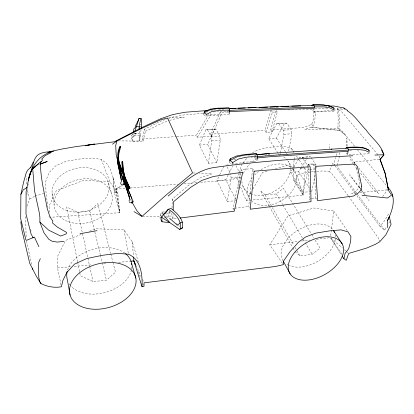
<?xml version="1.0" encoding="UTF-8"?>
<svg xmlns="http://www.w3.org/2000/svg" width="414" height="414" viewBox="0 0 414 414"><rect width="100%" height="100%" fill="white"/><g stroke="black" fill="none" stroke-linecap="round" stroke-linejoin="round"><path stroke-width="0.31" stroke-dasharray="2.07 1.55" d="M49.24 212.423L49.276 205.644L56.268 190.704L84.177 180.204L110.077 182.025L117.892 193.923L119.76 212.734L49.856 217.314M61.024 284.894L57.551 267.915L57.748 255.945L65.521 240.41L81.051 234.474M176.178 218.53L172.98 218.934L171.872 216.046L171.939 212.905M172.038 207.88L172.219 199.087L189.612 184.489L200.417 177.782L212.149 173.797L199.527 173.223M172.98 218.934L173.073 214.519M354.622 146.209L342.761 131.683L339.035 128.676L339.33 117.679L338.528 109.694L337.198 108.546L341.395 108.189M26.905 194.74L27.231 190.745M132.345 141.334L132.459 137.991L131.735 135.099L133.437 133.882L136.196 133.153L131.864 138.628L132.345 141.334L139.777 140.92L140.175 135.595L139.482 133.805L139.347 130.363M255.319 156.859L255.417 154.831L256.282 154.789M329.503 148.574L329.704 144.434M160.585 218.98L160.016 217.867L160.228 214.933M240.606 186.957L246.211 200.552L303.203 195.191L305.278 169.067L304.569 168.017M249.326 207.58L248.747 206.488L252.592 168.591L241.274 169.621L240.87 171.499M313.978 111.252L312.886 122.14L311.582 124.159L308.239 125.872L303.239 127.533L270.746 129.898L275.921 109.958M313.734 110.968L315.499 113.193L314.361 124.076L313.046 126.094L309.688 127.807L304.663 129.473L339.035 128.676M27.402 189.643L27.521 188.536M170.454 219.818L168.472 216.993L169.135 211.373L167.877 211.497M294.069 160.202L293.542 167.08M294.147 159.576L294.287 155.897M356.713 192.981L351.652 193.504L356.48 190.445L359.388 187.319L359.833 183.676L356.138 166.847M330.677 235.732L333.741 211.021L313.89 208.004L288.056 215.792L269.721 244.819L283.362 264.655M310.707 171.939L297.092 174.703L303.203 195.191L293.159 179.676L293.805 174.667L293.567 167.711M208.402 163.271L211.642 140.931L211.13 136.667L207.44 129.685L205.83 129.861L199.398 145.097L208.402 163.271L216.931 162.645L220.274 140.398L219.751 136.149L215.953 129.204L207.44 129.685M166.283 214.064L169.906 213.417L170.314 210.866M236.425 200.635L227.343 201.489L231.11 178.015L230.598 173.932M238.417 188.634L238.733 186.735M238.842 186.103L240.311 177.259L239.706 172.617M141.05 129.634L139.725 138.7L139.777 140.92L139.482 133.805L133.437 133.882L134.089 135.927L132.459 137.991M279.957 155.343L280.309 153.485M280.423 152.869L283.926 134.291L283.3 130.182L278.72 123.527L276.712 123.734L268.655 138.633L278.094 153.258M27.94 185.638L28.292 183.769M288.646 150.944L291.958 133.8L291.321 129.711L286.648 123.087L278.72 123.527M311.1 191.568L303.291 192.293L308.011 169.549L307.561 166.749M311.706 191.511L315.183 175.153M233.781 210.079L232.953 208.423L240.736 172.126M118.326 140.889L143.12 141.148L142.297 139L144.517 129.215L161.584 120.831L168.037 118.606M143.12 141.148L145.366 131.362L144.517 129.215M303.203 195.191L295.42 181.353L297.092 174.703M336.178 155.674L336.949 152.714M271.061 110.15L264.82 130.41L266.109 132.397L272.055 131.88L277.318 111.946L276.273 110.455M337.043 165.279L339.899 154.665L339.34 152.838M26.982 206.312L29.653 199.175L27.433 189.928M334.854 165.538L333.736 163.965L335.656 157.449M266.109 132.397L272.438 112.137L271.403 110.647M238.811 173.368L236.948 178.092L230.282 179.971L200.759 182.331M239.002 172.767L241.512 164.912L242.671 163.447M254.807 155.912L255.241 154.707M348.133 195.61L331.95 173.859L329.213 171.515L331.883 165.233M332.126 164.663L332.856 162.945M216.931 162.645L207.657 144.569L214.292 129.385L215.953 129.204M208.847 114.44L196.36 135.166L197.395 137.241L211.523 136.247L210.431 134.188L220.119 112.266L228.502 111.92M211.523 136.247L221.304 114.321L220.119 112.266M203.393 114.404L205.686 116.023L206.4 114.523M227.343 201.489L216.962 180.535L219.436 175.422M219.71 174.858L224.388 165.207M138.447 128.594L139.29 126.881M235.845 199.512L225.739 179.805L232.544 166.231M268.655 138.633L276.371 138.152L284.599 123.3L286.648 123.087M388.56 213.934L385.02 220.077L379.98 226.349L384.673 230.101L386.572 226.877M246.211 200.552L250.993 192.308M252.907 189.007L262.466 172.514L268.624 170.739M388.787 223.12L389.74 221.511M197.395 137.241L210.974 114.869L221.304 114.321M303.291 192.293L290.457 172.405L293.433 167.582M293.759 167.049L298.722 159.007M299.053 158.474L299.71 157.398L310.417 156.787L299.71 157.398M290.457 172.405L298.613 171.743L300.973 168.001M301.314 167.468L306.376 159.452M382.645 196.65L388.084 189.038M243.054 162.956L246.91 158.076M160.275 214.343L161.822 212.522M378.965 241.129L379.902 240.26M77.584 261.834L66.628 206.933L77.91 212.392L89.797 210.959L97.828 203.6L110.683 253.492M79.721 272.562L80.352 275.719L92.969 281.556L106.419 280.294L115.501 272.205L112.934 262.222M269.028 205.805L260.453 190.694L265.141 194.973L276.345 193.938L283.342 188.215L311.328 233.869M248.447 156.119L249.435 155.348M252.4 153.04L254.377 151.503L263.03 148.352L275.465 146.846L285.215 146.504L291.472 148.512L293.95 152.202M295.073 251.702L299.948 255.857L312.177 254.31L320.1 248.172L314.366 238.821M29.653 199.175L34.626 196.298M145.366 131.362L162.521 122.958L169 120.722M136.196 133.153L131.735 135.099L131.864 138.628M35.164 196.086L42.135 193.923L44.671 193.711M89.414 231.276L95.981 228.766L124.014 229.853L132.226 241.797L138.421 262.14M168.622 118.399L172.141 117.183L183.185 115.02L202.85 113.384M169.59 120.515L173.124 119.299L184.22 117.121L168.84 117.938M130.55 199.439L131.983 198.974M275.393 168.777L286.467 165.574L295.244 167.204M311.318 171.815L316.229 171.225M315.152 165.833L313.76 163.846L308.43 164.213L309.351 199.067L311.126 198.798M311.721 198.71L315.866 198.078L316.555 199.118M231.928 164.151L245.528 162.2L256.944 161.067M233.817 159.514L236.27 159.167M232.953 208.423L234.215 208.268M234.847 208.19L248.747 206.488M269.721 244.819L297.847 241.491M301.682 241.036L309.988 240.053M316.379 239.297L330.444 237.631M354.989 163.623L353.856 162.174L379.415 159.183M160.016 217.867L161.227 217.743M164.244 217.433L166.055 217.241M166.661 217.179L168.472 216.993M359.875 192.655L387.716 189.793M162.21 212.066L164.731 211.813M251.22 157.418L252.478 157.294M332.835 110.227L314.495 111.94L315.499 113.193M333.472 110.165L338.528 109.694L345.348 109.757M57.551 267.915L70.38 266.745M74.225 266.393L92.182 264.753M103.728 263.697L106.936 263.402M118.476 262.347L130.022 261.291M206.022 113.12L207.295 113.012M231.11 178.015L240.311 177.259M216.962 180.535L225.739 179.805M308.011 169.549L309.227 169.45M309.832 169.398L314.697 169.005M125.033 188.391L116.049 189.11L116.111 192.598L119.76 212.734L114.424 192.727L112.981 177.088L110.497 169.673L106.941 163.685L101.275 159.452L92.513 158.019L79.038 159.085L65.728 161.377L55.528 166.004L49.069 172.679L45.902 180.701L45.571 188.515L47.838 207.357M130.167 187.982L178.299 184.132M184.075 183.666L196.909 182.641M303.426 159.447L307.291 165.067L315.789 164.399L316.415 168.224M210.845 110.259L212.775 110.108M213.417 110.057L215.989 109.86M213.593 111.971L216.129 111.775M205.686 116.023L218.437 115.035L229.201 114.688L227.457 111.397L216.76 111.728M114.424 192.727L116.111 192.598M226.318 165.062L228.249 164.917M142.297 139L176.405 136.584M177.052 136.537L196.36 135.166M210.431 134.188L264.82 130.41M199.398 145.097L207.657 144.569M211.642 140.931L220.274 140.398M211.13 136.667L219.751 136.149M283.926 134.291L291.958 133.8M283.3 130.182L291.321 129.711M205.83 129.861L214.292 129.385M276.712 123.734L284.599 123.3M134.089 135.927L140.175 135.595M218.556 109.7L223.7 109.462M272.438 112.137L277.318 111.946M369.184 153.811L347.424 154.572L345.933 152.699M316.845 171.205L323.619 170.966L329.213 171.515M349.499 150.68L352.024 150.598M325.414 106.181L326.703 106.15M142.639 216.372L159.799 216.18M165.517 216.118L171.872 216.046M288.108 109.876L310.547 109.72L312.974 109.995M334.01 111.361L313.527 111.314L312.327 109.751M314.93 108.214L328.307 108.266M193.214 172.938L196.371 173.078M140.108 124.128L141.65 124.236M140.087 126.348L141.629 126.456M339.563 130.545L310.898 127.16L339.485 130.327L341.576 131.559L345.488 135.414L341.141 131.481L339.563 130.545L337.917 127.828L338.238 117.022L337.198 108.546M300.259 168.136L305.278 169.067M333.736 163.965L334.781 164.612M338.528 109.694L341.736 111.832L378.349 155.234M229.128 162.283L231.462 163.84M293.159 179.676L295.42 181.353M330.926 238.045L342.45 248.027M344.37 249.689L345.809 250.936M346.29 251.355L348.21 253.016M176.307 223.322L178.118 225.076M178.569 225.511L179.474 226.391M357.463 149.713L386.516 185.679M353.856 162.174L354.896 163.483M355.057 163.292L349.887 156.699L351.175 161.144L353.111 163.633M358.638 167.856L378.748 193.504L373.49 189.757L359.699 172.079M384.673 230.101L370.494 211.973L356.785 193.529M353.499 164.13L356.987 168.601M361.494 190.145L350.668 175.733M361.883 190.642L365.743 195.646M379.98 226.349L355.755 194.301M311.582 124.159L313.046 126.094M359.388 187.319L360.516 188.815M349.256 174.496L360.439 189.286M360.811 189.783L364.579 194.761M366.085 196.753L369.097 200.733M356.407 193.027L336.877 165.905M355.372 193.783L335.226 166.061M348.5 196.117L378.691 238.448L379.462 240.601M311.131 157.801L315.789 164.399M342.212 254.501L330.812 238.159L341.488 254.972M308.43 164.213L309.807 166.211M302.023 157.408L303.074 158.94M333.741 211.021L347.351 230.841M296.429 155.892L298.908 159.581M299.26 160.109L304.212 167.489M276.371 138.152L286.002 152.694M286.359 153.237L287.43 154.852M298.613 171.743L309.936 188.841M270.746 129.898L272.055 131.88M292.77 168.389L288.056 161.191A25.865 18.48 -30.5 0 1 290.23 168.679M293.107 168.902L294.452 170.956M255.588 157.268L256.121 158.081M254.372 157.113L256.297 160.073M309.351 199.067L310.029 200.112M278.446 153.796L279.491 155.421M291.472 148.512L293.811 152.331M311.67 234.422L314.029 238.273M276.345 193.938L282.591 204.464M282.917 205.018L304.942 242.128M305.273 242.682L312.177 254.31M252.592 168.591L253.487 170.144M130.369 199.351L131.316 200.997M265.141 194.973L293.878 245.243M295.156 247.479L299.948 255.857M269.348 206.363L292.532 247.22M292.848 247.779L294.752 251.138M210.115 113.317L210.974 114.869M241.274 169.621L242.143 171.189M235.897 165.657L239.116 171.546M242.775 185.819L248.271 196.008M227.86 110.636L228.404 111.656M227.105 166.883L230.526 173.347M129.447 201.846L129.934 202.813M129.266 201.613L129.753 202.586M136.015 265.55L140.832 275.921M142.437 279.378L143.777 282.26M236.948 178.092L239.385 184.002M172.219 199.087L172.892 200.785M138.1 271.62L140.682 278.141M142.799 283.481L143.265 284.666M101.275 159.452L110.077 182.025M169.135 211.373L169.906 213.417M379.814 158.024L379.172 156.223L379.7 157.957M117.892 193.923L112.981 177.088L114.243 192.112L115.925 191.982L115.863 188.499L122.404 185.508L116.049 189.11L119.76 212.734M108.54 183.117L111.723 194.176M30.517 229.154L31.153 231.597M110.843 254.118L112.774 261.601M89.797 210.959L100.281 254.682M100.431 255.309L102.077 262.176M102.227 262.802L106.419 280.294M77.91 212.392L87.768 257.663M87.903 258.295L89.548 265.835M89.683 266.466L92.969 281.556M26.579 241.124L31.878 265.581M77.708 262.466L79.597 271.931M124.014 229.853L128.376 253.647M52.06 193.338L54.099 204.842M307.291 165.067L307.473 166.185M49.043 216.103L49.214 217.355M132.226 241.797L133.489 256.473M313.76 163.846L315.866 198.078M26.651 184.018L26.382 176.69M25.637 216.61L26.123 237.305M346.963 146.24L346.891 138.069L346.999 146.747M335.185 234.961A29.394 18.428 -29.4 0 1 335.376 237.274M335.273 239.08A29.394 18.428 -29.4 0 1 317.761 261.332A29.394 18.428 -29.4 0 1 289.427 265.674M288.858 265.436A29.394 18.428 -29.4 0 1 285.81 263.64M283.129 260.815A29.394 18.428 -29.4 0 1 297.511 230.489A29.394 18.428 -29.4 0 1 333.022 229.879M290.224 169.264A25.865 18.48 -30.5 0 1 276.624 189.969A25.865 18.48 -30.5 0 1 251.515 194.14M250.956 193.923A25.865 18.48 -30.5 0 1 241.885 180.162M243.432 173.347A25.865 18.48 -30.5 0 1 250.279 163.665M252.1 162.055A25.865 18.48 -30.5 0 1 256.106 159.199M265.053 155.271A25.865 18.48 -30.5 0 1 266.787 154.841M267.941 154.608A25.865 18.48 -30.5 0 1 271.149 154.205M283.585 156.87A25.865 18.48 -30.5 0 1 287.414 160.285M292.688 168.777A26.361 18.511 -30.3 0 1 285.841 197.638A26.361 18.511 -30.3 0 1 252.043 201.416M250.134 199.393A26.361 18.511 -30.3 0 1 252.436 177.689M254.765 174.972A26.361 18.511 -30.3 0 1 258.414 171.66M260.955 169.828A26.361 18.511 -30.3 0 1 290.938 167.292M131.859 266.952A33.156 22.449 -14.7 0 1 131.6 269.323M131.481 269.923A33.156 22.449 -14.7 0 1 105.078 292.532A33.156 22.449 -14.7 0 1 70.892 285.95M70.489 285.479A33.156 22.449 -14.7 0 1 68.75 282.99M67.58 270.026A33.156 22.449 -14.7 0 1 92.281 249.497A33.156 22.449 -14.7 0 1 124.956 253.223M66.069 210.172A28.789 21.921 -11.9 0 0 109.094 187.625A28.789 21.921 -11.9 0 0 66.525 171.826A28.789 21.921 -11.9 0 0 66.069 210.172M68.315 221.687A29.394 22.04 -12.3 0 0 112.272 198.715A29.394 22.04 -12.3 0 0 68.936 183.071A29.394 22.04 -12.3 0 0 68.315 221.687"/><path stroke-width="0.62" d="M31.102 167.008L27.992 169.838L26.351 172.41L23.639 182.056L20.891 194.373L20.7 218.685L25.797 239.582L26.387 240.389L34.419 237.056L38.859 246.661M117.4 161.641L117.405 157.806L117.985 157.48C118.487 166.5 121.473 175.52 124.702 183.837L123.724 184.846L123.284 184.07L121.209 184.509L120.629 183.179L121.431 181.156L117.4 161.641L120.324 174.579L119.625 170.796M63.787 241.419L57.158 242.076L52.247 241.279L48.878 239.359L43.905 232.715L39.884 222.111L39.899 217.252L39.34 212.941L34.553 190.911L32.685 168.612L34.678 167.235M387.587 227.607L387.623 220.383L388.937 217.34M173.166 210.11L173.337 201.913L190.823 187.237L201.68 180.488L213.469 176.467L242.718 172.234L234.334 211.181L180.012 218.043M31.811 235.499L31.169 234.298L25.989 214.017L26.113 191.547L28.613 179.195L30.574 172.586L29.063 177.725C31.567 166.381 39.211 155.462 50.72 152.098L51.269 152.492L44.893 155.778L41.71 159.105L42.507 159.959L41.54 161.589L40.412 162.024C40.329 177.663 44.51 193.053 47.17 208.392C48.78 212.63 49.478 217.65 52.883 220.91L52.506 222.986L57.499 227.193L66.478 232.342L66.219 233.894L60.749 236.073L48.754 230.189L39.884 222.111M133.582 132.03L133.82 128.951L136.563 126.28L138.969 118.332L141.36 118.787L141.65 124.236L141.283 128.366M229.299 113.529L229.604 110.057L229.149 108.142L228.424 107.863L217.676 108.178L210.462 109.073L204.889 111.382L204.092 112.696M257.001 160.451L257.42 156.15L256.727 153.972L255.681 153.506L244.27 154.588L236.539 156L230.438 158.722L229.516 160.12M313.812 105.047L323.365 105.099L329.477 105.932L334.077 108.266L333.907 109.958L329.922 107.873L323.939 106.915L314.376 106.874L313.812 105.047L312.756 104.789L312.213 105.927M139.321 129.23L139.59 123.703L141.05 118.482M28.514 180.721L29.084 176.411M313.771 110.046L314.376 106.874M40.412 162.024L32.08 169.036L29.808 174.46C33.467 168.224 32.173 159.649 38.109 154.712C42.766 151.653 48.567 152.14 53.846 151.136M362.027 195.273L387.452 198.027L391.592 195.129L388.648 190.709L385.206 173.864L379.974 159.499L383.83 154.753C381.237 144.698 371.715 138.209 366.064 129.908C359.776 123.698 354.984 115.573 347.387 110.838M347.553 153.982L348.453 149.858L347.75 147.788L346.446 147.363L345.876 148.357M389.217 216.299L391.085 224.284L385.972 234.629L379.845 241.678L375.7 244.162L366.835 247.996L348.691 253.43L346.254 260.302L343.905 258.766L345.038 253.585L348.676 248.747L350.648 241.445L350.901 236.56L348.065 231.881L340.976 229.873L329.927 230.821L315.716 233.139L305.646 236.953L298.556 242.123L290.017 251.681L283.533 261.058L283.362 264.655L275.408 266.497L144.046 282.84L143.974 286.447L142.018 286.69L133.872 260.939L133.541 257.115M230.438 158.722L229.584 161.393M119.346 149.63L119.791 147.891M120.748 146.333L118.828 153.863L118.409 160.099L122.425 171.603L121.726 172.017L121.509 171.67C118.42 163.618 115.646 154.862 119.889 146.592L120.748 146.333L119.889 146.592M30.32 173.854L30.822 172.027M120.552 146.194C116.432 154.427 118.906 163.282 122.202 171.256L122.425 171.603M133.996 211.652L142.002 216.382L166.666 194.559L192.582 172.907L167.556 118.011L160.958 119.698L141.019 128.723L117.053 140.879L115.713 145.335L116.194 154.981L117.752 161.077M129.023 201.132L129.654 198.875L123.175 176.504L122.782 172.498L123.382 172.157C124.956 182.414 129.039 192.355 133.282 201.716L132.335 202.819L131.259 203.057M40.324 258.678L38.549 262.771L38.564 269.685L38.792 277.463L39.775 281.763L40.996 283.595C47.237 286.731 54.508 288.035 61.412 286.778L62.871 280.506L66.892 272.35L74.541 264.101L86.692 258.569L102.424 255.293L118.28 253.316L128.49 254.274C141.014 259.542 142.545 274.86 142.018 286.69M387.623 220.383C392.612 210.229 397.336 196.262 387.659 187.237M203.657 113.845L204.889 111.382M135.155 126.493L138.638 119.744M30.584 167.634L33.28 162.091M232.192 163.608L232.725 162.521L238.407 159.028L245.963 157.258L257.42 156.15M134.747 131.336L136.563 126.28L139.254 126.399M20.891 194.373L23.267 189.933L27.21 187.221M179.609 229.372L180.385 228.6C181.875 220.558 174.698 212.853 168.265 209.251L165.434 213.443L163.266 214.607L161.77 217.386L162.014 221.759L169.833 222.66L179.609 229.372L181.736 228.58L182.517 227.803C184.059 219.539 176.944 213.05 171.065 208.439L168.265 209.251L163.266 214.607L169.833 222.66L161.77 217.386L160.523 214.85M130.296 202.462L131.916 202.099L132.863 200.997M379.974 159.499L383.969 154.96L381.594 150.013M123.284 184.07L124.262 183.06M168.136 196.039C181.622 184.649 194.725 170.92 212.874 167.706C259.231 160.896 306.065 158.143 352.826 155.767M35.63 166.578L32.08 169.036L38.554 163.939M40.546 162.371L41.54 161.589M112.489 144.212L117.053 140.879M32.08 169.036L32.685 168.612M123.341 174.884L122.223 168.529L121.975 161.874L122.658 161.455L123.796 172.679M124.071 175.034L129.991 188.21L129.272 188.644L129.039 188.298L129.758 187.863C125.359 179.743 122.218 170.801 122.658 161.455M121.509 171.67L122.202 171.256M40.049 164.182L47.217 161.491L39.977 164.156M180.385 228.6L182.517 227.803M182.512 222.018L180.359 222.804L177.347 225.257L170.05 218.576M52.019 151.555L47.76 152.528L52.676 151.043L61.981 149.014L76.523 146.52L114.445 141.779L141.422 127.75L160.56 118.813L172.685 114.585L185.136 112.235L207.631 110.502M80.073 233.744L97.067 230.655M85.889 145.469L94.439 144.056L88.192 145.091M85.693 145.505L86.94 145.298M257.332 156.746L269.623 155.54L347.977 150.101M256.737 158.019L269.007 156.808L347.724 151.291M256.654 154.712L268.386 153.573L332.007 149.138M256.897 154.732L269.235 153.537M256.727 153.972L245.285 155.064L237.331 156.683L230.034 160.503L232.725 162.521M130.664 261.234L133.872 260.939L135.207 263.821M330.998 149.185L347.584 148.181M228.838 110.393L299.431 107.531L314.076 107.324M229.04 111.625L298.82 108.763L313.367 108.54M229.201 108.556L299.068 105.798L313.765 105.601M229.227 108.685L235.556 108.38M238.086 108.261L245.109 107.976M248.307 107.857L255.992 107.562M259.19 107.443L267.511 107.128M270.073 107.029L277.753 106.734M280.956 106.615L288.636 106.32M291.839 106.201L300.781 105.922M348.453 149.858L358.627 149.532L364.957 150.308L369.128 152.357L369.117 150.323C362.353 145.961 354.063 147.167 346.446 147.363M229.604 110.057L218.804 110.383L211.704 111.578L206.4 114.523L204.185 112.732L210.923 109.508L218.369 108.458L229.149 108.142M347.75 147.788L357.908 147.477L364.356 148.098L369.117 150.323M328.638 106.103L333.803 105.974L343.796 107.982L347.651 110.491M276.386 107.003L278.317 106.972M311.597 105.777L312.865 105.761M374.877 155.064L383.83 154.753M312.756 104.789C319.996 104.737 327.697 104.25 334.077 108.266M33.782 237.771L32.897 237.626L32.266 235.876M121.975 161.874L122.332 164.529M138.969 118.332L139.29 118.637M142.002 216.382L136.998 210.881L132.263 202.648M343.796 107.982L344.572 108.866M129.758 187.863L129.991 188.21M333.917 231.276L342.207 243.934A30.041 18.351 -29.3 0 1 310.319 279.724A30.041 18.351 -29.3 0 1 295.229 251.748A30.041 18.351 -29.3 0 1 342.207 243.934M40.996 283.595L36.494 276.547L29.746 263.34L21.725 229.408L20.824 221.687M342.181 256.054L343.905 258.766M131.916 202.099L132.335 202.819M283.424 261.363L290.24 274.001M160.87 219.534L162.014 221.759M126.146 182.258L129.272 188.644M129.039 188.298L124.04 176.674M162.423 212.573L163.266 214.607M131.74 198.389L128.873 191.361L126.234 182.346M133.872 260.939L135.518 265.095M121.871 176.918L129.473 196.992M118.813 163.411L121.726 172.017M380.052 159.111L385.123 173.026L388.348 189.726M123.175 176.504L129.711 198.384M123.962 172.54L125.173 178.739M124.469 176.333L128.614 190.725M131.6 263.449L135.828 278.125A33.974 22.465 -15.1 0 1 89.833 308.865A33.974 22.465 -15.1 0 1 82.655 270.559A33.974 22.465 -15.1 0 1 135.828 278.125M125.09 181.777L125.587 183.645M125.913 184.892L126.405 186.761M126.736 188.003L127.724 191.739M124.702 183.837L121.437 174.232L119.651 166.143M118.828 162.412L119.377 164.901M32.421 268.091L32.69 269.348M120.453 175.194L121.488 180.09M70.08 295.079L67.353 279.709A33.156 22.449 -14.7 0 1 67.228 271.268M122.627 168.979L122.761 170.159M122.896 171.334L123.17 173.694M118.554 157.889L118.689 161.791M392.674 194.787L392.726 196.402M333.342 230.329A29.394 18.428 -29.4 0 1 334.6 232.792M125.421 253.591A33.156 22.449 -14.7 0 1 131.776 264.598M254.087 171.184L250.196 209.215L311.043 201.675L310.153 166.707L254.087 171.184M361.722 186.155L361.272 189.809L358.353 192.95L353.504 196.029L317.585 200.676L315.504 166.33L352.914 164.13L355.75 164.586L357.484 166.775L361.722 186.155"/></g></svg>
